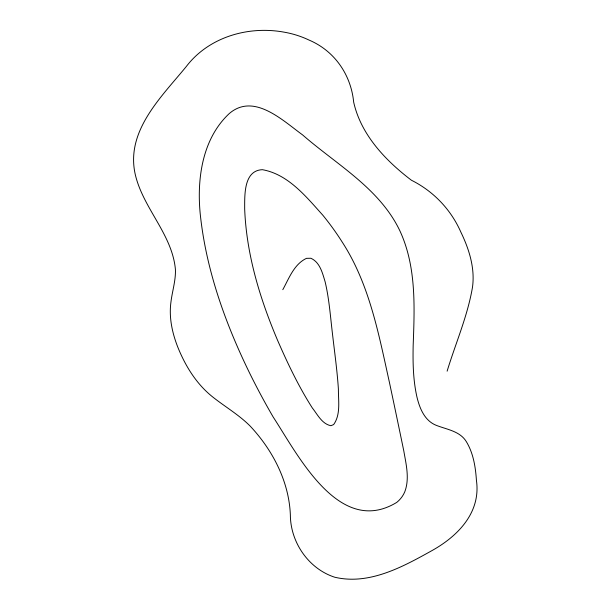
<?xml version="1.0" encoding="UTF-8"?>
<svg xmlns="http://www.w3.org/2000/svg" width="610" height="610" viewBox="0 0 610 610"><rect width="100%" height="100%" fill="white"/><g stroke="black" fill="none" stroke-linecap="round" stroke-linejoin="round"><path stroke-width="0.91" d="M447.122 371.17C455.632 343.148 467.656 315.988 472.529 286.974C475.06 268.026 469.113 249.193 460.946 232.303C450.996 209.581 433.512 191.273 411.407 180.225C385.543 160.56 360.945 134.787 353.67 102.137C350.979 74.839 334.699 51.011 309.194 40.138A91.317 85.758 7.5 0 0 283.688 32.086C248.079 25.704 208.788 37.057 186.317 66.482C161.536 96.815 125.744 130.708 135.107 173.758C142.702 208.002 172.111 233.889 175.413 269.384C175.863 280.455 172.264 291.107 170.952 302.003C168.84 317.231 172.134 332.618 177.655 346.785C185.257 365.825 196.382 383.98 212.593 396.874C225.044 406.786 238.998 414.823 250.26 426.192C272.784 450.241 289.048 481.61 290.36 514.977C290.482 542.267 308.515 568.718 334.699 577.212C369.164 585.402 402.844 566.827 432.025 550.571C457.996 536.076 481.076 512.43 476.425 480.322C475.541 466.986 473.368 453.215 466.322 441.625C459.787 430.889 446.451 429.486 435.822 425.155C424.385 420.412 419.512 407.922 416.874 396.713C413.107 379.855 412.795 362.477 413.176 345.29C414.587 306.921 416.447 266.677 399.931 230.923C379.755 188.421 336.766 164.715 302.568 134.886C282.827 120.605 253.874 92.377 229.23 113.59C202.329 138.714 196.801 178.669 200.202 213.652C205.966 269.612 225.281 323.338 249.879 373.617A778.276 730.871 7.5 0 0 273.188 417.026C298.153 455.251 339.305 537.341 396.774 502.381A29.341 27.557 7.5 0 0 404.72 491.957C409.798 478.766 406.108 464.385 403.812 451.003C399.047 427.968 394.228 404.941 389.325 381.936C378.688 334.028 369.446 284.207 342.362 242.307A285.45 268.065 7.5 0 0 322.797 215.17C306.151 196.702 288.217 174.246 262.369 169.687C243.573 170.449 244.717 195.307 244.671 208.826C246.402 254.408 259.936 298.717 277.642 340.456C287.745 363.644 298.679 386.572 312.305 407.93C317.497 414.464 321.935 423.958 330.894 425.711L333.655 424.575C340.845 414.442 338.298 400.808 338.397 389.111C337.17 370.262 334.486 351.543 332.351 332.785C330.33 315.759 329.11 298.557 325.138 281.835C322.499 273.173 319.983 262.262 310.871 258.259L306.464 258.343C294.05 264.206 289.003 278.389 282.804 289.674"/></g></svg>
